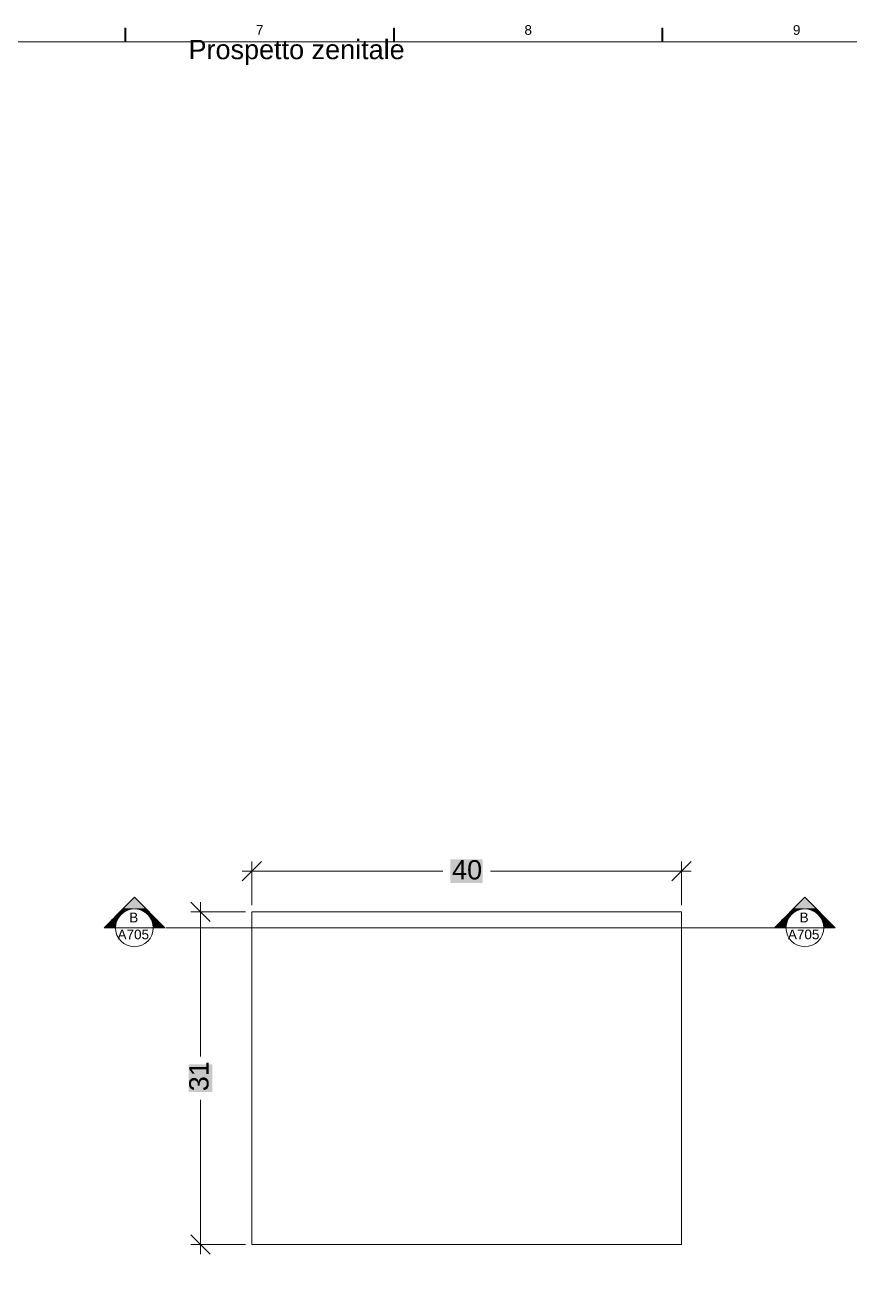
# Model space of a CAD drawing. Header units: centimetres. Extents: x -9.9 to 12.1, y -14.8 to 2.1.
# Drawn here: x 7.435 to 8.204, y -12.256 to -11.092 of the extents above; entities that cross this region are included whole.
import ezdxf

# ---------------------------------------------------------------- set-up
doc = ezdxf.new("R2010")
doc.units = ezdxf.units.CM
doc.header["$MEASUREMENT"] = 0
for name, color, linetype, lineweight in [('PDF _Geometria_Num_Penna__7', 7, 'Continuous', 18), ('PDF _Riempimenti solidi_Num_Penna__7', 7, 'Continuous', 18), ('PDF _Testo_Num_Penna__7', 7, 'Continuous', 18)]:
    doc.layers.add(name, color=color, linetype=linetype, lineweight=lineweight)
doc.layers.add('PDF _Riempimenti solidi_Num_Penna__1', color=7, linetype='Continuous', lineweight=18, true_color=0xc6c8ca)
doc.styles.add('GENERATED_STYLE_1', font='Arial.ttf')

msp = doc.modelspace()

# ---------------------------------------------------------------- hatches: boundary and pattern name
at = {"layer": 'PDF _Riempimenti solidi_Num_Penna__1', "linetype": 'Continuous', "lineweight": 18, "true_color": 0xc6c8ca}
for points in [[(7.8315, -11.8697), (7.8315, -11.8917), (7.8615, -11.8697)], [(7.8315, -11.8917), (7.8615, -11.8697), (7.8615, -11.8917)], [(7.5877, -12.0864), (7.6097, -12.0864), (7.5877, -12.0605)], [(7.6097, -12.0864), (7.5877, -12.0605), (7.6097, -12.0605)]]:
    msp.add_hatch(color=9, dxfattribs=at).paths.add_polyline_path(points)
at = {"layer": 'PDF _Riempimenti solidi_Num_Penna__7', "linetype": 'Continuous', "lineweight": 18}
for points in [[(7.5284, -11.0955), (7.5293, -11.1081), (7.5293, -11.0955)], [(7.5284, -11.1081), (7.5293, -11.1081), (7.5284, -11.0955)], [(7.7784, -11.0955), (7.7793, -11.1081), (7.7793, -11.0955)], [(7.7784, -11.1081), (7.7793, -11.1081), (7.7784, -11.0955)], [(8.0284, -11.0955), (8.0293, -11.1081), (8.0293, -11.0955)], [(8.0284, -11.1081), (8.0293, -11.1081), (8.0284, -11.0955)], [(7.5372, -11.9049), (7.548, -11.9158), (7.5264, -11.9158)], [(8.1615, -11.9049), (8.1723, -11.9158), (8.1506, -11.9158)], [(7.5162, -11.926), (7.5212, -11.926), (7.5179, -11.9243)], [(7.5179, -11.9243), (7.5221, -11.9243), (7.5194, -11.9228)], [(7.5179, -11.9243), (7.5212, -11.926), (7.5221, -11.9243)], [(7.5194, -11.9228), (7.5232, -11.9228), (7.5209, -11.9213)], [(7.5194, -11.9228), (7.5221, -11.9243), (7.5232, -11.9228)], [(7.5209, -11.9213), (7.5244, -11.9213), (7.5222, -11.92)], [(7.5209, -11.9213), (7.5232, -11.9228), (7.5244, -11.9213)], [(7.5222, -11.92), (7.5257, -11.92), (7.5234, -11.9188)], [(7.5222, -11.92), (7.5244, -11.9213), (7.5257, -11.92)], [(7.5234, -11.9188), (7.5273, -11.9188), (7.5244, -11.9178)], [(7.5234, -11.9188), (7.5257, -11.92), (7.5273, -11.9188)], [(7.5244, -11.9178), (7.5289, -11.9178), (7.5252, -11.917)], [(7.5244, -11.9178), (7.5273, -11.9188), (7.5289, -11.9178)], [(7.5252, -11.917), (7.5307, -11.917), (7.5257, -11.9164)], [(7.5252, -11.917), (7.5289, -11.9178), (7.5307, -11.917)], [(7.5257, -11.9164), (7.5325, -11.9164), (7.5262, -11.916)], [(7.5257, -11.9164), (7.5307, -11.917), (7.5325, -11.9164)], [(7.5262, -11.916), (7.5343, -11.916), (7.5264, -11.9158)], [(7.5262, -11.916), (7.5325, -11.9164), (7.5343, -11.916)], [(7.5264, -11.9158), (7.5343, -11.916), (7.5362, -11.9158)], [(7.5381, -11.9158), (7.5482, -11.916), (7.548, -11.9158)], [(7.54, -11.916), (7.5482, -11.916), (7.5381, -11.9158)], [(7.54, -11.916), (7.5487, -11.9164), (7.5482, -11.916)], [(7.5419, -11.9164), (7.5487, -11.9164), (7.54, -11.916)], [(7.5419, -11.9164), (7.5492, -11.917), (7.5487, -11.9164)], [(7.5437, -11.917), (7.5492, -11.917), (7.5419, -11.9164)], [(7.5437, -11.917), (7.55, -11.9178), (7.5492, -11.917)], [(7.5455, -11.9178), (7.55, -11.9178), (7.5437, -11.917)], [(7.5455, -11.9178), (7.551, -11.9188), (7.55, -11.9178)], [(7.5471, -11.9188), (7.551, -11.9188), (7.5455, -11.9178)], [(7.5471, -11.9188), (7.5522, -11.92), (7.551, -11.9188)], [(7.5486, -11.92), (7.5522, -11.92), (7.5471, -11.9188)], [(7.5486, -11.92), (7.5535, -11.9213), (7.5522, -11.92)], [(7.55, -11.9213), (7.5535, -11.9213), (7.5486, -11.92)], [(7.55, -11.9213), (7.5549, -11.9228), (7.5535, -11.9213)], [(7.5513, -11.9228), (7.5549, -11.9228), (7.55, -11.9213)], [(7.5513, -11.9228), (7.5565, -11.9243), (7.5549, -11.9228)], [(7.5523, -11.9243), (7.5565, -11.9243), (7.5513, -11.9228)], [(7.5523, -11.9243), (7.5582, -11.926), (7.5565, -11.9243)], [(7.5532, -11.926), (7.5582, -11.926), (7.5523, -11.9243)], [(8.1405, -11.926), (8.1454, -11.926), (8.1421, -11.9243)], [(8.1421, -11.9243), (8.1463, -11.9243), (8.1437, -11.9228)], [(8.1421, -11.9243), (8.1454, -11.926), (8.1463, -11.9243)], [(8.1437, -11.9228), (8.1474, -11.9228), (8.1452, -11.9213)], [(8.1437, -11.9228), (8.1463, -11.9243), (8.1474, -11.9228)], [(8.1452, -11.9213), (8.1487, -11.9213), (8.1465, -11.92)], [(8.1452, -11.9213), (8.1474, -11.9228), (8.1487, -11.9213)], [(8.1465, -11.92), (8.15, -11.92), (8.1476, -11.9188)], [(8.1465, -11.92), (8.1487, -11.9213), (8.15, -11.92)], [(8.1476, -11.9188), (8.15, -11.92), (8.1516, -11.9188)], [(8.1476, -11.9188), (8.1516, -11.9188), (8.1486, -11.9178)], [(8.1486, -11.9178), (8.1532, -11.9178), (8.1494, -11.917)], [(8.1486, -11.9178), (8.1516, -11.9188), (8.1532, -11.9178)], [(8.1494, -11.917), (8.1549, -11.917), (8.15, -11.9164)], [(8.1494, -11.917), (8.1532, -11.9178), (8.1549, -11.917)], [(8.15, -11.9164), (8.1568, -11.9164), (8.1504, -11.916)], [(8.15, -11.9164), (8.1549, -11.917), (8.1568, -11.9164)], [(8.1504, -11.916), (8.1586, -11.916), (8.1506, -11.9158)], [(8.1504, -11.916), (8.1568, -11.9164), (8.1586, -11.916)], [(8.1506, -11.9158), (8.1586, -11.916), (8.1605, -11.9158)], [(8.1624, -11.9158), (8.1725, -11.916), (8.1723, -11.9158)], [(8.1643, -11.916), (8.1725, -11.916), (8.1624, -11.9158)], [(8.1643, -11.916), (8.1729, -11.9164), (8.1725, -11.916)], [(8.1662, -11.9164), (8.1729, -11.9164), (8.1643, -11.916)], [(8.1662, -11.9164), (8.1735, -11.917), (8.1729, -11.9164)], [(8.168, -11.917), (8.1735, -11.917), (8.1662, -11.9164)], [(8.168, -11.917), (8.1743, -11.9178), (8.1735, -11.917)], [(8.1697, -11.9178), (8.1743, -11.9178), (8.168, -11.917)], [(8.1697, -11.9178), (8.1753, -11.9188), (8.1743, -11.9178)], [(8.1714, -11.9188), (8.1753, -11.9188), (8.1697, -11.9178)], [(8.1714, -11.9188), (8.1764, -11.92), (8.1753, -11.9188)], [(8.1729, -11.92), (8.1764, -11.92), (8.1714, -11.9188)], [(8.1729, -11.92), (8.1777, -11.9213), (8.1764, -11.92)], [(8.1743, -11.9213), (8.1777, -11.9213), (8.1729, -11.92)], [(8.1743, -11.9213), (8.1792, -11.9228), (8.1777, -11.9213)], [(8.1755, -11.9228), (8.1792, -11.9228), (8.1743, -11.9213)], [(8.1755, -11.9228), (8.1808, -11.9243), (8.1792, -11.9228)], [(8.1766, -11.9243), (8.1808, -11.9243), (8.1755, -11.9228)], [(8.1766, -11.9243), (8.1824, -11.926), (8.1808, -11.9243)], [(8.1775, -11.926), (8.1824, -11.926), (8.1766, -11.9243)], [(7.5108, -11.9315), (7.5196, -11.9334), (7.5089, -11.9334)], [(7.5126, -11.9296), (7.5197, -11.9315), (7.5108, -11.9315)], [(7.5197, -11.9315), (7.5108, -11.9315), (7.5196, -11.9334)], [(7.5145, -11.9278), (7.52, -11.9296), (7.5126, -11.9296)], [(7.52, -11.9296), (7.5126, -11.9296), (7.5197, -11.9315)], [(7.5145, -11.9278), (7.5205, -11.9278), (7.5162, -11.926)], [(7.5205, -11.9278), (7.5145, -11.9278), (7.52, -11.9296)], [(7.5162, -11.926), (7.5205, -11.9278), (7.5212, -11.926)], [(7.5532, -11.926), (7.5599, -11.9278), (7.5582, -11.926)], [(7.5539, -11.9278), (7.5599, -11.9278), (7.5532, -11.926)], [(7.5599, -11.9278), (7.5539, -11.9278), (7.5618, -11.9296)], [(7.5539, -11.9278), (7.5618, -11.9296), (7.5544, -11.9296)], [(7.5618, -11.9296), (7.5544, -11.9296), (7.5636, -11.9315)], [(7.5544, -11.9296), (7.5636, -11.9315), (7.5547, -11.9315)], [(7.5636, -11.9315), (7.5547, -11.9315), (7.5655, -11.9334)], [(7.5547, -11.9315), (7.5655, -11.9334), (7.5549, -11.9334)], [(8.135, -11.9315), (8.1438, -11.9334), (8.1331, -11.9334)], [(8.1369, -11.9296), (8.1439, -11.9315), (8.135, -11.9315)], [(8.1439, -11.9315), (8.135, -11.9315), (8.1438, -11.9334)], [(8.1387, -11.9278), (8.1442, -11.9296), (8.1369, -11.9296)], [(8.1442, -11.9296), (8.1369, -11.9296), (8.1439, -11.9315)], [(8.1387, -11.9278), (8.1447, -11.9278), (8.1405, -11.926)], [(8.1447, -11.9278), (8.1387, -11.9278), (8.1442, -11.9296)], [(8.1405, -11.926), (8.1447, -11.9278), (8.1454, -11.926)], [(8.1775, -11.926), (8.1842, -11.9278), (8.1824, -11.926)], [(8.1782, -11.9278), (8.1842, -11.9278), (8.1775, -11.926)], [(8.1842, -11.9278), (8.1782, -11.9278), (8.186, -11.9296)], [(8.1782, -11.9278), (8.186, -11.9296), (8.1787, -11.9296)], [(8.186, -11.9296), (8.1787, -11.9296), (8.1879, -11.9315)], [(8.1787, -11.9296), (8.1879, -11.9315), (8.179, -11.9315)], [(8.1879, -11.9315), (8.179, -11.9315), (8.1898, -11.9334)], [(8.179, -11.9315), (8.1898, -11.9334), (8.1791, -11.9334)]]:
    msp.add_hatch(color=7, dxfattribs=at).paths.add_polyline_path(points)

# ---------------------------------------------------------------- linework, layer by layer
at = {"layer": 'PDF _Geometria_Num_Penna__7', "color": 7, "linetype": 'Continuous', "lineweight": 18, "flags": 128}
for points in [[(7.5293, -11.0955), (7.5284, -11.0955), (7.5293, -11.1081)], [(7.5284, -11.0955), (7.5293, -11.1081), (7.5284, -11.1081)], [(7.7793, -11.0955), (7.7784, -11.0955), (7.7793, -11.1081)], [(7.7784, -11.0955), (7.7793, -11.1081), (7.7784, -11.1081)], [(8.0293, -11.0955), (8.0284, -11.0955), (8.0293, -11.1081)], [(8.0284, -11.0955), (8.0293, -11.1081), (8.0284, -11.1081)], [(5.9988, -13.1122), (8.7789, -13.1122), (8.7789, -11.1081), (5.9988, -11.1081)], [(7.5372, -11.9049), (7.5655, -11.9334), (7.5549, -11.9334), (7.5196, -11.9334), (7.5089, -11.9334)], [(8.1438, -11.9334), (8.1331, -11.9334), (8.1615, -11.9049), (8.1898, -11.9334), (8.1791, -11.9334)], [(7.5179, -11.9243), (7.5212, -11.926), (7.5162, -11.926)], [(7.5194, -11.9228), (7.5221, -11.9243), (7.5179, -11.9243)], [(7.5221, -11.9243), (7.5179, -11.9243), (7.5212, -11.926)], [(7.5209, -11.9213), (7.5232, -11.9228), (7.5194, -11.9228)], [(7.5232, -11.9228), (7.5194, -11.9228), (7.5221, -11.9243)], [(7.5222, -11.92), (7.5244, -11.9213), (7.5209, -11.9213)], [(7.5244, -11.9213), (7.5209, -11.9213), (7.5232, -11.9228)], [(7.5234, -11.9188), (7.5257, -11.92), (7.5222, -11.92)], [(7.5257, -11.92), (7.5222, -11.92), (7.5244, -11.9213)], [(7.5244, -11.9178), (7.5273, -11.9188), (7.5234, -11.9188)], [(7.5273, -11.9188), (7.5234, -11.9188), (7.5257, -11.92)], [(7.5252, -11.917), (7.5289, -11.9178), (7.5244, -11.9178)], [(7.5289, -11.9178), (7.5244, -11.9178), (7.5273, -11.9188)], [(7.5257, -11.9164), (7.5307, -11.917), (7.5252, -11.917)], [(7.5307, -11.917), (7.5252, -11.917), (7.5289, -11.9178)], [(7.5262, -11.916), (7.5325, -11.9164), (7.5257, -11.9164)], [(7.5325, -11.9164), (7.5257, -11.9164), (7.5307, -11.917)], [(7.5264, -11.9158), (7.5343, -11.916), (7.5262, -11.916)], [(7.5343, -11.916), (7.5262, -11.916), (7.5325, -11.9164)], [(7.5362, -11.9158), (7.5264, -11.9158), (7.5343, -11.916)], [(7.548, -11.9158), (7.5381, -11.9158), (7.5482, -11.916)], [(7.5381, -11.9158), (7.5482, -11.916), (7.54, -11.916)], [(7.5482, -11.916), (7.54, -11.916), (7.5487, -11.9164)], [(7.54, -11.916), (7.5487, -11.9164), (7.5419, -11.9164)], [(7.5487, -11.9164), (7.5419, -11.9164), (7.5492, -11.917)], [(7.5419, -11.9164), (7.5492, -11.917), (7.5437, -11.917)], [(7.5492, -11.917), (7.5437, -11.917), (7.55, -11.9178)], [(7.5437, -11.917), (7.55, -11.9178), (7.5455, -11.9178)], [(7.55, -11.9178), (7.5455, -11.9178), (7.551, -11.9188)], [(7.5455, -11.9178), (7.551, -11.9188), (7.5471, -11.9188)], [(7.551, -11.9188), (7.5471, -11.9188), (7.5522, -11.92)], [(7.5471, -11.9188), (7.5522, -11.92), (7.5486, -11.92)], [(7.5522, -11.92), (7.5486, -11.92), (7.5535, -11.9213)], [(7.5486, -11.92), (7.5535, -11.9213), (7.55, -11.9213)], [(7.5535, -11.9213), (7.55, -11.9213), (7.5549, -11.9228)], [(7.55, -11.9213), (7.5549, -11.9228), (7.5513, -11.9228)], [(7.5549, -11.9228), (7.5513, -11.9228), (7.5565, -11.9243)], [(7.5513, -11.9228), (7.5565, -11.9243), (7.5523, -11.9243)], [(7.5565, -11.9243), (7.5523, -11.9243), (7.5582, -11.926)], [(7.5523, -11.9243), (7.5582, -11.926), (7.5532, -11.926)], [(7.6465, -11.9184), (8.0465, -11.9184), (8.0465, -12.2285), (7.6465, -12.2285)], [(8.1421, -11.9243), (8.1454, -11.926), (8.1405, -11.926)], [(8.1437, -11.9228), (8.1463, -11.9243), (8.1421, -11.9243)], [(8.1463, -11.9243), (8.1421, -11.9243), (8.1454, -11.926)], [(8.1452, -11.9213), (8.1474, -11.9228), (8.1437, -11.9228)], [(8.1474, -11.9228), (8.1437, -11.9228), (8.1463, -11.9243)], [(8.1465, -11.92), (8.1487, -11.9213), (8.1452, -11.9213)], [(8.1487, -11.9213), (8.1452, -11.9213), (8.1474, -11.9228)], [(8.1476, -11.9188), (8.15, -11.92), (8.1465, -11.92)], [(8.15, -11.92), (8.1465, -11.92), (8.1487, -11.9213)], [(8.1486, -11.9178), (8.1516, -11.9188), (8.1476, -11.9188)], [(8.1516, -11.9188), (8.1476, -11.9188), (8.15, -11.92)], [(8.1494, -11.917), (8.1532, -11.9178), (8.1486, -11.9178)], [(8.1532, -11.9178), (8.1486, -11.9178), (8.1516, -11.9188)], [(8.15, -11.9164), (8.1549, -11.917), (8.1494, -11.917)], [(8.1549, -11.917), (8.1494, -11.917), (8.1532, -11.9178)], [(8.1504, -11.916), (8.1568, -11.9164), (8.15, -11.9164)], [(8.1568, -11.9164), (8.15, -11.9164), (8.1549, -11.917)], [(8.1506, -11.9158), (8.1586, -11.916), (8.1504, -11.916)], [(8.1586, -11.916), (8.1504, -11.916), (8.1568, -11.9164)], [(8.1605, -11.9158), (8.1506, -11.9158), (8.1586, -11.916)], [(8.1723, -11.9158), (8.1624, -11.9158), (8.1725, -11.916)], [(8.1624, -11.9158), (8.1725, -11.916), (8.1643, -11.916)], [(8.1725, -11.916), (8.1643, -11.916), (8.1729, -11.9164)], [(8.1643, -11.916), (8.1729, -11.9164), (8.1662, -11.9164)], [(8.1729, -11.9164), (8.1662, -11.9164), (8.1735, -11.917)], [(8.1662, -11.9164), (8.1735, -11.917), (8.168, -11.917)], [(8.1735, -11.917), (8.168, -11.917), (8.1743, -11.9178)], [(8.168, -11.917), (8.1743, -11.9178), (8.1697, -11.9178)], [(8.1743, -11.9178), (8.1697, -11.9178), (8.1753, -11.9188)], [(8.1697, -11.9178), (8.1753, -11.9188), (8.1714, -11.9188)], [(8.1753, -11.9188), (8.1714, -11.9188), (8.1764, -11.92)], [(8.1714, -11.9188), (8.1764, -11.92), (8.1729, -11.92)], [(8.1764, -11.92), (8.1729, -11.92), (8.1777, -11.9213)], [(8.1729, -11.92), (8.1777, -11.9213), (8.1743, -11.9213)], [(8.1777, -11.9213), (8.1743, -11.9213), (8.1792, -11.9228)], [(8.1743, -11.9213), (8.1792, -11.9228), (8.1755, -11.9228)], [(8.1792, -11.9228), (8.1755, -11.9228), (8.1808, -11.9243)], [(8.1755, -11.9228), (8.1808, -11.9243), (8.1766, -11.9243)], [(8.1808, -11.9243), (8.1766, -11.9243), (8.1824, -11.926)], [(8.1766, -11.9243), (8.1824, -11.926), (8.1775, -11.926)], [(7.5162, -11.926), (7.5205, -11.9278), (7.5145, -11.9278)], [(7.5212, -11.926), (7.5162, -11.926), (7.5205, -11.9278)], [(7.5582, -11.926), (7.5532, -11.926), (7.5599, -11.9278)], [(7.5532, -11.926), (7.5599, -11.9278), (7.5539, -11.9278)], [(8.1405, -11.926), (8.1447, -11.9278), (8.1387, -11.9278)], [(8.1454, -11.926), (8.1405, -11.926), (8.1447, -11.9278)], [(8.1824, -11.926), (8.1775, -11.926), (8.1842, -11.9278)], [(8.1775, -11.926), (8.1842, -11.9278), (8.1782, -11.9278)]]:
    msp.add_lwpolyline(points, close=True, dxfattribs=at)
for points in [[(7.6555, -11.8717), (7.6375, -11.8897)], [(7.6465, -11.9124), (7.6465, -11.8717)], [(8.0375, -11.8897), (8.0555, -11.8717)], [(8.0465, -11.9124), (8.0465, -11.8717)], [(7.6375, -11.8807), (7.8243, -11.8807)], [(8.0555, -11.8807), (7.8687, -11.8807)], [(7.6077, -11.9274), (7.5897, -11.9094)], [(7.5987, -11.9094), (7.5987, -12.0533)], [(7.6405, -11.9184), (7.5897, -11.9184)], [(8.1331, -11.9334), (8.0465, -11.9334), (7.6065, -11.9334), (7.5665, -11.9334)], [(7.5987, -12.2375), (7.5987, -12.0936)], [(7.5897, -12.2194), (7.6077, -12.2375)], [(7.6405, -12.2285), (7.5897, -12.2285)]]:
    msp.add_lwpolyline(points, dxfattribs=at)
at = {"layer": 'PDF _Geometria_Num_Penna__7', "color": 7, "linetype": 'Continuous', "lineweight": 18}
for centre in [(7.5372, -11.9334), (8.1615, -11.9334)]:
    msp.add_circle(centre, 0.0176, dxfattribs=at)

# ---------------------------------------------------------------- texts
at = {"layer": 'PDF _Testo_Num_Penna__7', "color": 7, "linetype": 'Continuous', "lineweight": 18, "attachment_point": 7, "style": 'GENERATED_STYLE_1'}
for s, insert, char_height in [('\\A1;7', (7.6504, -11.1015), 0.009), ('\\A1;8', (7.9004, -11.1017), 0.009), ('\\A1;9', (8.1504, -11.1017), 0.009), ('\\A1;Prospetto zenitale', (7.5876, -11.1297), 0.018001), ('\\A1;40', (7.833, -11.8886), 0.018), ('\\A1;B', (7.5324, -11.9283), 0.009), ('\\A1;B', (8.1566, -11.9283), 0.009), ('\\A1;A705', (7.5215, -11.9442), 0.009), ('\\A1;A705', (8.1457, -11.9442), 0.009)]:
    msp.add_mtext(s, dxfattribs=dict(at, insert=insert, char_height=char_height))
at = {"layer": 'PDF _Testo_Num_Penna__7', "color": 7, "linetype": 'Continuous', "lineweight": 18, "insert": (7.6065, -12.0856), "char_height": 0.018, "attachment_point": 7, "rotation": 90, "style": 'GENERATED_STYLE_1'}
msp.add_mtext('\\A1;31', dxfattribs=at)

doc.saveas('drawing.dxf')
